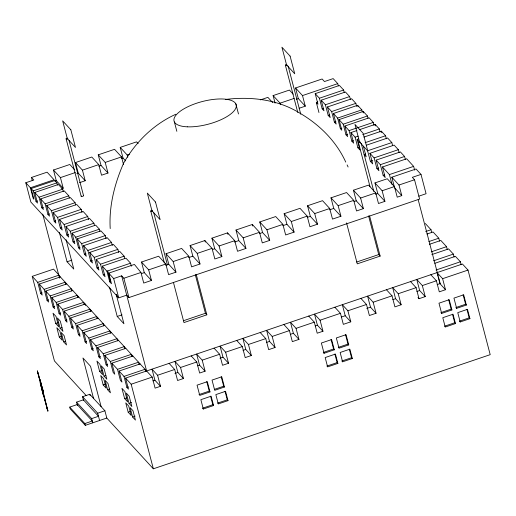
<?xml version="1.0" encoding="UTF-8"?>
<svg xmlns="http://www.w3.org/2000/svg" width="516" height="516" viewBox="0 0 516 516"><rect width="100%" height="100%" fill="white"/><g stroke="black" fill="none" stroke-linecap="round" stroke-linejoin="round"><path stroke-width="0.77" d="M47.833 410.736L47.195 408.44L47.878 411.239L43.454 394.063M38.436 374.822L37.765 372.481L40.435 381.517M47.691 409.814L47.794 410.53M40.113 379.641L42.447 388.735L41.693 385.987M40.293 382.962L42.744 392.476L42.589 389.657L40.435 381.472M47.511 409.252L47.724 410.226M175.833 114.255C153.639 124.279 135.663 141.99 123.685 163.024C114.662 183.49 108.85 206.078 110.211 228.582M31.45 177.478L47.091 172.176L54.051 179.761L30.405 187.772L25.8 182.748L33.804 180.039L31.45 177.478L32.263 180.568M61.797 188.682L63.216 188.198L56.257 180.613L53.477 170.016L69.795 164.481L74.614 169.738M79.535 182.67L85.217 180.742L78.264 173.157L75.478 162.559L91.796 157.025L98.756 164.61L101.536 175.214L107.986 173.028L105.206 162.43L98.246 154.845L114.565 149.311L121.524 156.896L123.511 164.469M125.678 160.915L123.001 157.999L120.222 147.395L136.54 141.868L138.146 143.616M260.457 99.878L267.875 97.363L272.693 102.613M275.093 103.161L273.106 95.589L289.424 90.061L293.172 94.144M299.164 108.244L305.285 106.173L298.325 98.588L295.545 87.984L322.113 78.987L324.467 81.547L333.155 78.606L337.761 83.624L338.354 85.895M53.477 170.016L60.437 177.601L75.272 172.57M75.478 162.559L82.437 170.145L98.756 164.61M105.206 162.43L121.524 156.896M120.222 147.395L127.181 154.981L129.406 154.226M273.106 95.589L280.065 103.174L294.159 98.401M295.545 87.984L302.499 95.576L337.761 83.624M30.405 187.772L33.185 198.376L33.895 199.15L31.115 188.546L54.761 180.535L56.889 182.858L57.489 185.128M54.838 181.097L56.257 180.613M76.839 173.64L78.264 173.157M98.879 166.171L101.026 165.442L107.986 173.028M121.589 158.476L123.001 157.999M296.287 99.278L298.325 98.588M317.83 101.923L316.314 102.432L317.985 104.258L315.205 93.66L339.431 85.45L343.63 90.023L344.224 92.299M31.115 188.546L33.243 190.868L56.889 182.858M33.243 190.868L36.03 201.472L37.507 203.085L34.727 192.481L58.373 184.47L62.688 189.179L63.287 191.449M315.205 93.66L319.404 98.234L343.63 90.023M319.404 98.234L322.184 108.837L323.983 110.798L321.204 100.201L345.43 91.99L349.622 96.563L350.422 99.594M34.727 192.481L39.042 197.189L62.688 189.179M39.042 197.189L41.822 207.793L43.402 209.509L40.622 198.912L64.268 190.901L68.776 195.822L69.376 198.092M36.03 201.472L37.552 200.956M321.204 100.201L325.396 104.774L349.622 96.563M325.396 104.774L328.182 115.371L330.208 117.584L327.421 106.98L351.648 98.775L355.847 103.348L356.64 106.38M322.184 108.837L323.7 108.321M40.622 198.912L45.137 203.833L68.776 195.822M45.137 203.833L47.917 214.43L49.51 216.178L46.73 205.574L70.376 197.564L75.084 202.698L75.684 204.968M41.822 207.793L43.35 207.277M327.421 106.98L331.62 111.559L355.847 103.348M331.62 111.559L334.4 122.157L336.187 124.104L333.407 113.507L357.633 105.296L361.832 109.876L362.425 112.146M328.182 115.371L329.692 114.862M46.73 205.574L51.445 210.709L75.084 202.698M51.445 210.709L54.225 221.312L55.883 223.118L53.096 212.521L76.742 204.504L81.199 209.367L81.992 212.392M47.917 214.43L49.439 213.914M333.407 113.507L337.606 118.087L361.832 109.876M337.606 118.087L340.386 128.684L341.798 130.226L339.018 119.622L363.245 111.417L367.444 115.99L368.037 118.261M334.4 122.157L335.916 121.647M53.096 212.521L57.553 217.378L81.199 209.367M57.553 217.378L60.333 227.975L62.23 230.039L59.45 219.442L83.095 211.431L87.746 216.501L88.539 219.532M54.225 221.312L55.747 220.796M339.018 119.622L343.217 124.201L367.444 115.99M343.217 124.201L345.997 134.799L347.668 136.624L344.888 126.02L369.108 117.809L373.307 122.389L374.1 125.42M340.386 128.684L341.902 128.168M59.45 219.442L64.1 224.512L87.746 216.501M60.333 227.975L61.862 227.459M64.1 224.512L66.88 235.115L68.718 237.121L65.938 226.518L89.584 218.507L93.906 223.222L94.505 225.492M344.888 126.02L349.08 130.6L373.307 122.389M349.08 130.6L351.86 141.197L353.686 143.19L350.906 132.586L356.962 130.535M359.233 129.768L375.132 124.382L379.331 128.955L380.124 131.986M345.997 134.799L347.513 134.289M65.938 226.518L70.266 231.233L93.906 223.222M350.906 132.586L355.105 137.166L358.13 136.14M362.677 134.599L379.331 128.955M70.266 231.233L73.046 241.836L74.807 243.758L72.027 233.161L95.673 225.144L99.382 229.188L99.975 231.458M66.88 235.115L68.409 234.599M351.86 141.197L353.376 140.687M355.105 137.166L357.885 147.763L359.923 149.988L357.143 139.385L358.659 138.875M363.954 137.075L381.369 131.18L385.568 135.753L386.361 138.785M72.027 233.161L75.736 237.199L99.382 229.188M75.736 237.199L78.516 247.803L80.057 249.48L77.271 238.876L100.917 230.865L105.27 235.612L106.064 238.637M365.122 142.68L385.568 135.753M73.046 241.836L74.568 241.32M357.885 147.763L359.4 147.254M366.425 145.183L387.619 137.998L391.818 142.571L392.612 145.602M77.271 238.876L81.625 243.623L105.27 235.612M81.625 243.623L84.405 254.22L86.307 256.297L83.528 245.7L107.173 237.683L111.527 242.43L112.32 245.461M78.516 247.803L80.044 247.287M391.818 142.571L367.592 150.782L370.372 161.385L372.7 163.914L369.92 153.316L394.14 145.106L398.339 149.685L399.132 152.71M365.638 154.052L364.122 154.561L366.179 156.806L363.393 146.209M83.528 245.7L87.881 250.441L111.527 242.43M84.405 254.22L85.933 253.704M87.881 250.441L90.661 261.044L92.474 263.025L89.694 252.421L113.339 244.41L117.874 249.351L118.667 252.382M59.366 232.4L67.067 261.773L71.872 260.141M369.92 153.316L374.113 157.896L398.339 149.685M370.372 161.385L372.642 160.611M32.231 276.344L53.535 269.126L59.043 275.131L37.739 282.349L32.231 276.344L54.425 360.923L86.295 395.682M374.113 157.896L376.893 168.493L378.938 170.719L376.158 160.115L400.377 151.91L404.576 156.483L405.37 159.515M89.694 252.421L94.228 257.368L117.874 249.351M90.661 261.044L92.183 260.528M94.228 257.368L97.008 267.965L98.956 270.087L96.176 259.49L119.815 251.473L124.137 256.181L124.737 258.458M376.158 160.115L380.35 164.694L404.576 156.483M376.893 168.493L378.409 167.977M380.35 164.694L383.13 175.292L385.233 177.581L382.453 166.984L406.679 158.773L413.645 166.371L414.638 170.157M37.739 282.349L40.635 293.391L42.196 295.094L39.3 284.052L60.333 276.924M96.176 259.49L100.485 264.192L124.137 256.181M97.008 267.965L98.537 267.449M100.485 264.192L103.271 274.789L105.09 276.776L102.31 266.179L125.956 258.168L130.567 263.192L131.361 266.224M39.3 284.052L44.157 289.341L65.19 282.213L65.764 284.426M383.13 175.292L384.646 174.782M44.157 289.341L47.053 300.383L48.614 302.086L45.718 291.05L66.751 283.923M382.453 166.984L389.419 174.582L413.645 166.371M40.635 293.391L42.138 292.882M102.31 266.179L106.922 271.203L130.567 263.192M103.271 274.789L104.793 274.273M106.922 271.203L109.702 281.807L111.482 283.748L108.702 273.145L134.412 264.431L140.945 272.467L143.725 283.065L151.452 280.452L148.673 269.849L141.5 262.031L158.644 256.22L165.81 264.044L168.597 274.641L175.962 272.145L173.183 261.541L166.01 253.724L181.638 248.428L188.811 256.246L191.591 266.849L200.015 263.992L197.235 253.395L190.062 245.577L204.878 240.553L212.05 248.37L214.83 258.974L221.88 256.587L219.1 245.984L211.928 238.166L227.575 232.864L234.741 240.682L237.528 251.286L245.945 248.428L243.165 237.831L235.993 230.013L252.337 224.473L259.509 232.29L262.289 242.894L269.713 240.379L266.933 229.775L259.761 221.957L275.718 216.552L282.884 224.37L285.664 234.974L294.088 232.116L291.308 221.519L284.135 213.701L300.009 208.322L307.181 216.14L309.961 226.737L317.488 224.189L314.708 213.585L307.536 205.768L322.552 200.679L329.724 208.496L332.504 219.1L340.928 216.243L338.148 205.645L330.975 197.828L346.571 192.539L353.744 200.363L356.524 210.96L363.393 208.632L360.613 198.034L353.441 190.21L368.547 185.096L375.719 192.913L378.499 203.517L384.923 201.337L382.143 190.739L374.971 182.916L387.271 178.749L394.437 186.573L397.217 197.17L401.777 195.629L398.997 185.025L391.825 177.207L416.051 168.996L421.004 174.402L426.074 193.713L418.831 196.164M45.718 291.05L50.187 295.92L71.221 288.792L71.801 291.005M50.187 295.92L53.084 306.962L54.644 308.665L51.748 297.622L72.782 290.502M47.053 300.383L48.556 299.873M108.702 273.145L113.655 278.55L121.653 275.834L123.872 278.253L128.936 297.564L419.605 199.073L414.535 179.761L412.316 177.343L421.004 174.402M109.702 281.807L110.482 281.543L107.702 270.939M123.872 278.253L140.945 272.467M148.673 269.849L165.81 264.044M173.183 261.541L188.811 256.246M197.235 253.395L212.05 248.37M219.1 245.984L234.741 240.682M243.165 237.831L259.509 232.29M266.933 229.775L282.884 224.37M291.308 221.519L307.181 216.14M314.708 213.585L329.724 208.496M338.148 205.645L353.744 200.363M360.613 198.034L375.719 192.913M382.143 190.739L394.437 186.573M398.997 185.025L414.535 179.761M51.748 297.622L56.167 302.44L77.2 295.313L77.781 297.526M141.449 273.59L144.28 272.629L151.452 280.452M165.842 265.327L168.79 264.327L175.962 272.145M188.63 257.6L192.842 256.175L200.015 263.992M212.592 249.486L214.708 248.764L221.88 256.587M234.567 242.036L238.773 240.611L245.945 248.428M259.574 233.561L262.541 232.555L269.713 240.379M282.704 225.724L286.915 224.299L294.088 232.116M307.31 217.391L310.322 216.365L317.488 224.189M329.543 209.851L333.755 208.425L340.928 216.243M353.931 201.588L356.227 200.814L363.393 208.632M375.609 194.242L377.751 193.519L384.923 201.337M56.167 302.44L59.063 313.483L60.624 315.186L57.727 304.143L78.761 297.023M53.084 306.962L54.586 306.452M57.727 304.143L62.604 309.458L83.637 302.331L84.218 304.543M62.604 309.458L65.5 320.5L67.061 322.203L64.165 311.161L85.198 304.04L85.585 305.511M59.063 313.483L60.566 312.973M25.8 182.748L30.87 202.066L118.719 297.861L126.723 295.152L128.936 297.564M64.165 311.161L68.886 316.308L89.913 309.181L90.494 311.387M68.886 316.308L71.782 327.35L73.343 329.053L70.447 318.011L91.48 310.884M55.709 323.435L58.721 326.718L56.038 316.482L53.025 313.199L55.709 323.435L58.224 322.584M65.5 320.5L67.003 319.991M60.108 328.228L62.965 331.343L60.275 321.107L57.424 317.991L60.108 328.228L61.991 327.589M70.447 318.011L75.594 323.629L96.627 316.502L97.208 318.707M75.594 323.629L78.49 334.671L80.057 336.374L77.155 325.332L98.195 318.204M71.782 327.35L73.285 326.841M109.515 287.09L117.222 316.456L122.021 314.831M59.282 337.051L62.294 340.334L59.843 331.001L56.831 327.718L59.282 337.051L61.797 336.2M77.155 325.332L82.173 330.801L103.206 323.674L103.787 325.88M82.173 330.801L85.069 341.844L86.63 343.546L83.734 332.504L104.767 325.377M78.49 334.671L79.993 334.162M63.681 341.844L66.532 344.959L64.087 335.626L61.23 332.51L63.681 341.844L65.564 341.205M83.734 332.504L88.836 338.064L109.869 330.937L110.45 333.149M88.836 338.064L91.732 349.106L93.299 350.809L90.397 339.767L111.437 332.646M85.069 341.844L86.572 341.334M425.674 231.542L431.008 229.736L431.782 232.677M90.397 339.767L95.944 345.817L116.977 338.69L117.558 340.895M426.958 234.032L433.059 231.968L438.781 238.211L439.555 241.153M91.732 349.106L93.235 348.597M95.944 345.817L98.84 356.859L100.401 358.562L97.505 347.52L118.538 340.392M183.322 320.778L205.42 313.283L206.832 314.825L183.973 322.571L173.428 282.381M356.627 262.051L378.731 254.562L380.137 256.097L357.278 263.844L346.533 222.88M428.873 241.565L438.781 238.211M97.505 347.52L103.219 353.744L124.246 346.617L124.827 348.829M429.396 244.313L440.832 240.443L446.54 246.667L447.308 249.609M98.84 356.859L100.343 356.35M103.219 353.744L106.115 364.786L107.676 366.489L104.78 355.447L125.814 348.326M431.299 251.827L446.54 246.667M104.78 355.447L110.301 361.471L131.335 354.344L131.915 356.55M106.115 364.786L107.618 364.277M431.821 254.582L448.585 248.899L453.351 254.098L454.125 257.039M110.301 361.471L113.198 372.513L114.758 374.216L111.862 363.174L132.896 356.046M99.601 371.294L102.613 374.577L99.93 364.341L96.918 361.058L99.601 371.294L102.116 370.443M433.537 260.812L453.351 254.098M111.862 363.174L117.513 369.333L138.546 362.206L139.126 364.419M434.827 263.302L455.402 256.329L460.388 261.773L461.162 264.714M104 376.093L106.851 379.202L104.168 368.966L101.31 365.85L104 376.093L105.883 375.448M117.513 369.333L120.409 380.376L121.976 382.079L119.073 371.036L140.113 363.915M436.007 270.036L460.388 261.773M119.073 371.036L124.001 376.409L145.035 369.282L145.615 371.488M103.174 384.91L106.186 388.193L103.735 378.86L100.723 375.577L103.174 384.91L105.69 384.059M124.001 376.409L126.897 387.452L128.458 389.154L125.562 378.112L462.439 264.005L468.012 270.081L490.2 354.66L153.355 468.805L106.806 418.044L104.896 410.755L89.784 394.282L82.573 396.727L83.534 400.371M107.573 389.703L110.424 392.818L107.979 383.485L105.122 380.369L107.573 389.703L109.456 389.064M76.542 402.138L83.386 399.823L98.492 416.296L91.654 418.611L76.542 402.138L77.465 405.634M125.562 378.112L131.167 384.22L152.201 377.093L155.097 388.135L160.489 386.31L157.593 375.267L152.02 369.192L154.916 380.234L160.489 386.31M157.593 375.267L174.692 369.475L177.588 380.511L183.444 378.531L180.542 367.489L174.969 361.413L177.865 372.455L183.444 378.531M180.542 367.489L196.751 362L199.647 373.042L205.104 371.191L202.208 360.149L196.635 354.073L199.531 365.115L205.104 371.191M202.208 360.149L219.635 354.247L222.531 365.283L228.536 363.251L225.64 352.209L220.068 346.133L222.964 357.175L228.536 363.251M225.64 352.209L242.314 346.558L245.21 357.601L251.344 355.524L248.448 344.482L242.875 338.406L245.771 349.448L251.344 355.524M248.448 344.482L265.772 338.612L268.668 349.655L275.08 347.481L272.184 336.438L266.611 330.363L269.507 341.405L275.08 347.481M272.184 336.438L289.437 330.588L292.333 341.631L298.951 339.393L296.055 328.35L290.482 322.274L293.378 333.317L298.951 339.393M296.055 328.35L314.309 322.165L317.205 333.207L322.964 331.253L320.068 320.21L314.496 314.134L317.392 325.177L322.964 331.253M320.068 320.21L340.437 313.309L343.333 324.351L350.796 321.823L347.9 310.78L342.327 304.704L345.223 315.747L350.796 321.823M347.9 310.78L366.489 304.479L369.385 315.521L376.061 313.264L373.165 302.221L367.592 296.145L370.488 307.181L376.061 313.264M373.165 302.221L392.025 295.829L394.921 306.872L401.138 304.762L398.242 293.72L392.67 287.644L395.566 298.687L401.138 304.762M398.242 293.72L416.115 287.664L419.011 298.706L425.229 296.603L422.333 285.561L416.76 279.485L419.656 290.527L425.229 296.603M422.333 285.561L436.394 280.794L439.29 291.837L445.508 289.728L442.612 278.685L437.039 272.609L439.935 283.652L445.508 289.728M442.612 278.685L468.012 270.081M126.897 387.452L128.4 386.942M69.731 407.092L77.181 404.57L92.293 421.043L84.837 423.565L69.731 407.092L70.189 408.859L85.301 425.332L106.806 418.044M152.891 380.918L154.916 380.234M174.943 373.449L177.865 372.455M197.486 365.805L199.531 365.115M219.958 358.194L222.964 357.175M243.042 350.37L245.771 349.448M266.656 342.366L269.507 341.405M290.437 334.31L293.378 333.317M315.231 325.912L317.392 325.177M341.495 317.011L345.223 315.747M366.779 308.439L370.488 307.181M392.805 299.622L395.566 298.687M416.889 291.463L419.656 290.527M437.168 284.587L439.935 283.652M124.614 398.571L127.626 401.854L124.943 391.618L121.931 388.335L124.614 398.571L126.504 397.933M82.573 396.727L97.685 413.2L104.896 410.755M129.013 403.364L131.87 406.479L129.181 396.243L126.33 393.127L129.013 403.364L131.528 402.512M128.187 412.187L131.199 415.47L128.748 406.137L125.736 402.854L128.187 412.187L130.071 411.549M132.586 416.98L135.437 420.095L132.993 410.762L130.135 407.646L132.586 416.98L135.102 416.128M199.002 394.592L209.251 391.122L209.993 391.928L199.744 395.398L197.054 385.162L207.309 381.685L209.993 391.928M214.72 389.264L223.692 386.226L224.434 387.032L214.714 390.322L212.031 380.086L221.745 376.796L224.434 387.032M334.303 349.803L333.562 348.997L323.313 352.467L324.054 353.273L334.303 349.803L331.614 339.567L321.365 343.037L324.054 353.273M338.283 347.397L348.003 344.101L348.745 344.907L339.025 348.203L336.335 337.967L346.055 334.671L348.745 344.907M451.913 309.948L451.171 309.142L440.922 312.619L441.664 313.425L451.913 309.948L449.223 299.712L438.974 303.189L441.664 313.425M466.354 305.053L465.613 304.253L455.892 307.542L456.634 308.349L466.354 305.053L463.665 294.817L453.945 298.113L456.634 308.349M213.566 405.537L212.824 404.731L202.575 408.208L203.31 409.014L213.566 405.537L211.115 396.204L200.866 399.681L203.31 409.014M217.546 403.131L227.266 399.842L228.007 400.648L218.287 403.938L215.836 394.605L225.556 391.315L228.007 400.648M326.886 366.083L337.135 362.613L337.877 363.412L327.621 366.889L325.177 357.556L335.426 354.079L337.877 363.412M352.312 358.523L351.577 357.717L341.856 361.013L342.592 361.813L352.312 358.523L349.867 349.19L340.147 352.48L342.592 361.813M444.495 326.228L454.744 322.758L455.486 323.564L445.231 327.034L442.786 317.701L453.035 314.231L455.486 323.564M469.921 318.669L469.186 317.862L459.466 321.158L460.208 321.965L469.921 318.669L467.477 309.336L457.757 312.632L460.208 321.965M225.453 99.459C250.608 96.344 277.434 99.375 299.332 112.849C319.172 124.298 336.219 141.081 345.746 162.101M39.048 377.731L39.068 376.925M357.143 139.385L367.785 151.001L363.148 133.334L354.956 124.401L359.594 142.068M401.777 195.629L394.605 187.805L391.825 177.207M425.313 223.518L431.008 229.736M430.821 274.718L436.394 280.794M410.543 281.588L416.115 287.664M417.999 297.603L419.011 298.706M386.452 289.753L392.025 295.829M360.916 298.403L366.489 304.479M334.865 307.233L340.437 313.309M308.736 316.089L314.309 322.165M283.865 324.512L289.437 330.588M260.199 332.53L265.772 338.612M236.741 340.483L242.314 346.558M214.063 348.165L219.635 354.247M191.178 355.924L196.751 362M169.119 363.393L174.692 369.475M67.067 261.773L73.782 269.094L66.08 239.721M117.222 316.456L123.937 323.777L116.229 294.41M58.772 275.221L152.201 377.093M45.176 400.21L46.84 406.711M43.318 395.153L43.66 396.185L40.803 384.917L42.918 393.714M47.646 410.033L46.911 407.06M347.1 164.907L348.113 167.01M37.939 373.629L37.365 370.804L38.823 375.912M38.474 374.906L38.12 373.397L38.319 374.371M42.415 388.193L43.228 391.831L42.441 388.683M42.892 393.218L43.66 396.185M47.556 409.652L47.42 409.278L47.627 410.53M47.472 409.311L47.266 408.749L47.491 410.02M42.738 392.379L47.588 410.413M42.576 389.696L45.253 400.352M463.116 294.746L465.613 304.253M466.941 309.31L469.186 317.862M448.681 299.635L451.171 309.142M452.5 314.199L454.744 322.758M418.199 199.756L437.291 272.525M437.484 273.261L438.258 276.208M438.639 277.679L440.187 283.568M381.369 131.18L381.763 132.689M389.419 174.582L392.005 184.425M375.132 124.382L375.532 125.891M363.245 111.417L363.638 112.927M357.633 105.296L358.033 106.812M374.971 182.916L377.751 193.519M361.194 143.338L373.81 191.449M358.401 142.345L370.004 186.573M369.598 215.907L380.137 256.097M368.592 215.914L378.731 254.562M353.441 190.21L356.227 200.814M316.314 102.432L318.965 112.546M330.975 197.828L333.755 208.425M302.499 95.576L305.285 106.173M288.154 66.138L300.77 114.242M285.361 65.145L297.777 112.475M345.507 334.6L348.003 344.101M349.332 349.164L351.577 357.717M307.536 205.768L310.322 216.365M280.065 103.174L280.465 104.69M331.072 339.489L333.562 348.997M334.89 354.053L337.135 362.613M284.135 213.701L286.915 224.299M235.831 103.845L238.489 113.978M259.761 221.957L262.541 232.555M252.337 224.473L252.737 225.989M235.993 230.013L238.773 240.611M227.575 232.864L227.969 234.38M211.928 238.166L214.708 248.764M174.389 121.969L176.846 131.322M204.878 240.553L205.278 242.069M190.062 245.577L192.842 256.175M196.286 274.628L206.832 314.825M195.287 274.641L205.42 313.283M221.203 376.719L223.692 386.226M225.021 391.283L227.266 399.842M206.761 381.614L209.251 391.122M210.58 396.178L212.824 404.731M166.01 253.724L168.79 264.327M153.749 212.805L167.384 264.785M150.756 211.031L164.391 263.018M127.181 154.981L127.775 157.251M141.5 262.031L144.28 272.629M98.246 154.845L101.026 165.442M121.653 275.834L146.628 371.017M113.655 278.55L118.719 297.861M116.751 294.733L117.358 297.055M82.437 170.145L85.217 180.742M69.092 140.578L83.547 195.667M131.167 384.22L153.355 468.805M66.1 138.81L81.167 196.228M60.437 177.601L63.216 188.198M101.123 406.64L90.526 366.263L82.941 357.988L93.531 398.365M97.685 413.2L99.594 420.488M42.725 214.063L59.546 278.163M89.784 394.282L90.171 395.74M91.654 418.611L92.751 422.81M84.837 423.565L85.301 425.332M39.945 379.634L41.415 385.271M42.841 389.864L43.08 390.947M42.776 389.877L43.209 391.657M40.674 385.052L38.79 376.235M67.912 138.785A1.226 0.445 -14.7 0 1 66.151 138.92A1.226 0.445 -14.7 0 1 67.267 138.075M83.373 195.48A1.226 0.445 -14.7 0 1 82.386 196.403A1.226 0.445 -14.7 0 1 81.309 195.964M287.173 65.119A1.226 0.445 -14.7 0 1 285.413 65.255A1.226 0.445 -14.7 0 1 286.522 64.41M360.458 142.19A1.226 0.445 -14.7 0 1 358.452 142.455A1.226 0.445 -14.7 0 1 359.871 141.558M152.568 211.005A1.226 0.445 -14.7 0 1 150.769 211.089A1.226 0.445 -14.7 0 1 152.226 210.244M290.108 56.128L281.917 47.195L286.554 64.861L294.746 73.794L290.108 56.128M155.503 202.02L147.312 193.087L151.943 210.754L160.141 219.687L155.503 202.02M70.847 129.793L62.655 120.86L67.293 138.533L75.484 147.46L70.847 129.793M187.302 126.826A32.121 11.72 -14.7 0 0 236.212 106.909A32.121 11.72 -14.7 0 0 191.817 104.993A32.121 11.72 -14.7 0 0 187.302 126.826"/></g></svg>
